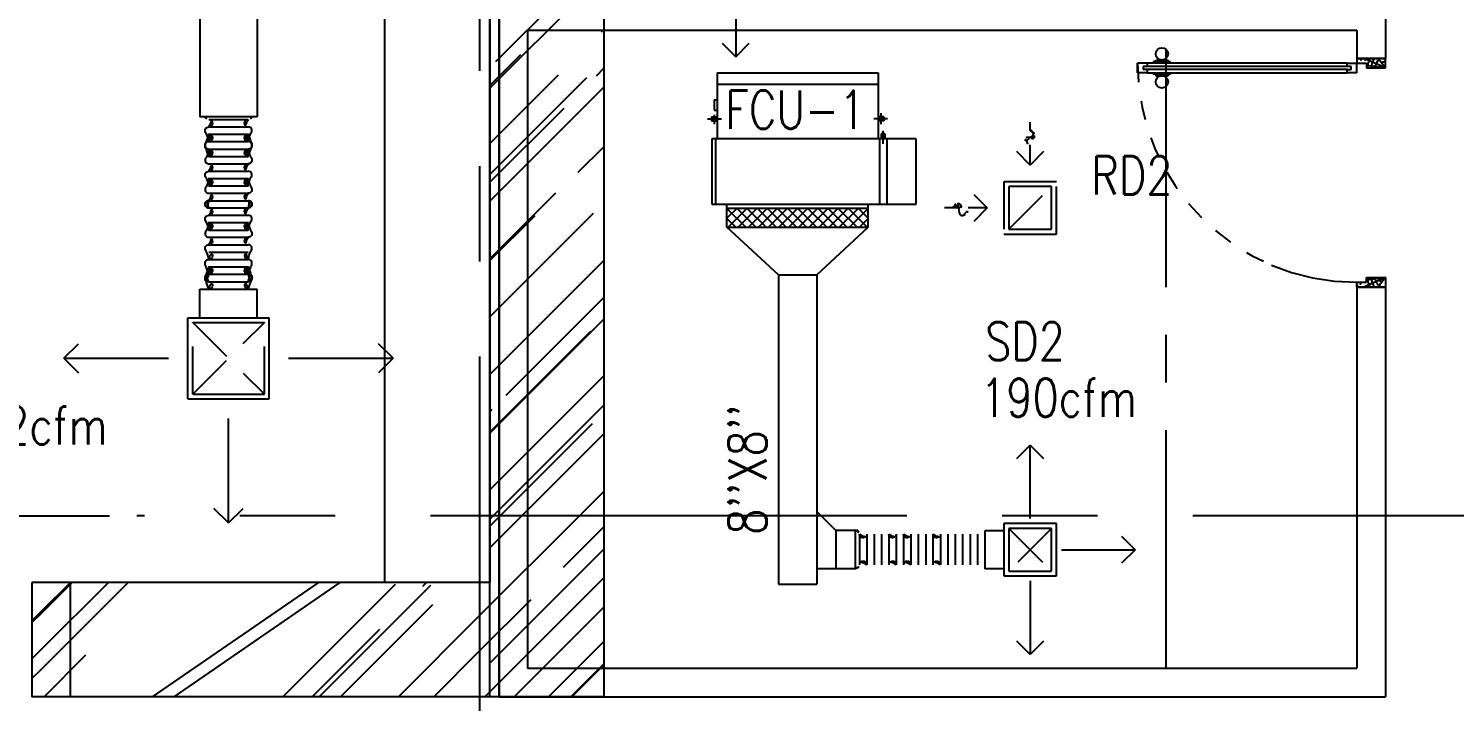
# Model space of a CAD drawing. Extents: x 417866231.7 to 417866328.5, y 43498046.7 to 43498124.2.
# Drawn here: x 417866238.47 to 417866245.95, y 43498063.41 to 43498066.95 of the extents above; entities that cross this region are included whole.
import ezdxf

# ---------------------------------------------------------------- set-up
doc = ezdxf.new("R2010")
doc.units = 0
doc.header["$MEASUREMENT"] = 0
for name, pattern in [('CENTER', [2, 1.25, -0.25, 0.25, -0.25]), ('CENTERX2', [4, 2.5, -0.5, 0.5, -0.5]), ('HIDDEN', [0.375, 0.25, -0.125])]:
    doc.linetypes.add(name, pattern=pattern)
doc.layers.get('0').update_dxf_attribs({"linetype": 'CONTINUOUS'})
for name, color, linetype in [('AXES', 11, 'CENTERX2'), ('AXES1', 11, 'CENTER'), ('COUNTER', 9, 'CONTINUOUS'), ('DOOR', 9, 'CONTINUOUS'), ('DUCT', 6, 'CONTINUOUS'), ('FCU', 6, 'CONTINUOUS'), ('M-AC-FLEX', 7, 'CONTINUOUS'), ('M-EGU.', 2, 'CONTINUOUS'), ('M-TEXT', 2, 'CONTINUOUS'), ('TEXT-A', 2, 'CONTINUOUS'), ('WALL', 9, 'CONTINUOUS')]:
    doc.layers.add(name, color=color, linetype=linetype)
doc.styles.add('ROMANS', font='ROMANS.shx', dxfattribs={"width": 0.6})

# ---------------------------------------------------------------- blocks, each defined once
blk = doc.blocks.new('DOOR100')
at = {"layer": 'DOOR', "color": 7, "linetype": 'ByBlock'}
for p, q in [((-75, 1250), (-75, 1300)), ((-75, 1300), (-25, 1300)), ((-25, 1300), (-75, 1300)), ((-25, 1250), (-25, 1300)), ((-91.2, 1205), (-91.2, 1140.2)), ((-82.2, 1205), (-91.2, 1205)), ((-82.2, 1127.6), (-82.2, 1217.6)), ((-75, 1217.6), (-82.2, 1217.6)), ((-82.2, 1205), (-82.2, 1140.2)), ((-58, 1250), (-75, 1250)), ((-58, 1250), (-58, 1270)), ((-42, 1270), (-58, 1270)), ((-42, 1250), (-42, 1270)), ((-25, 1250), (-42, 1250)), ((-25, 1217.6), (-17.8, 1217.6)), ((-17.8, 1127.6), (-17.8, 1217.6)), ((-17.8, 1205), (-17.8, 1140.2)), ((-17.8, 1205), (-8.8, 1205)), ((-8.8, 1205), (-8.8, 1140.2)), ((-82.2, 1140.2), (-91.2, 1140.2)), ((-75, 1127.6), (-82.2, 1127.6)), ((-25, 1127.6), (-17.8, 1127.6)), ((-17.8, 1140.2), (-8.8, 1140.2)), ((-1200, 0), (-1200, 150)), ((-1200, 150), (-1175, 150)), ((-1200, 150), (-1200, 0)), ((-1175, 150), (-1175, 100)), ((-75, 200), (-58, 200)), ((-75, 150), (-75, 200)), ((-75, 150), (-25, 150)), ((-58, 200), (-58, 180)), ((-58, 180), (-42, 180)), ((-42, 200), (-25, 200)), ((-42, 180), (-42, 200)), ((-25, 200), (-25, 150)), ((0, 150), (-25, 150)), ((-25, 150), (-25, 100)), ((0, 0), (0, 150)), ((0, 150), (0, 0)), ((-1150, 0), (-1200, 113.7)), ((-1175, 100), (-1150, 100)), ((-1150, 0), (-1163.4, 100)), ((-1150, 100), (-1150, 0)), ((-50, 0), (0, 113.7)), ((-50, 100), (-50, 0)), ((-50, 0), (-36.6, 100)), ((-25, 100), (-50, 100)), ((-1150, 0), (-1200, 40.1)), ((-1150, 0), (-1200, 0)), ((-50, 0), (0, 40.1)), ((-50, 0), (0, 0))]:
    blk.add_line(p, q, dxfattribs=at)
at = {"layer": 'DOOR', "linetype": 'ByBlock'}
for p, q in [((-75, 1250), (-75, 200)), ((-58, 200), (-58, 1250)), ((-42, 200), (-42, 1250)), ((-25, 200), (-25, 1250))]:
    blk.add_line(p, q, dxfattribs=at)
at = {"layer": 'DOOR', "color": 7, "linetype": 'ByBlock'}
for centre in [(-123.5, 1172.6), (23.5, 1172.6)]:
    blk.add_circle(centre, 32.4, dxfattribs=at)
at = {"layer": 'DOOR', "linetype": 'HIDDEN', "ltscale": 0.5}
blk.add_arc((-25, 150), 1150, 90, 180, dxfattribs=at)
at = {"layer": 'DOOR', "color": 7, "linetype": 'ByBlock'}
for centre, radius, start, end in [((-1150, 0), 154.4, 103.71423, 108.89471), ((-50, 0), 154.4, 71.10529, 76.28577), ((-1150, 0), 134.4, 100.71998, 111.84015), ((-1150, 0), 94.4, 90, 121.98181), ((-50, 0), 94.4, 58.01819, 90), ((-50, 0), 134.4, 68.15985, 79.28002), ((-50, 0), 114.4, 64.08384, 77.37743), ((-1150, 0), 74.4, 90, 132.22357), ((-1150, 0), 54.4, 90, 156.79262), ((-1150, 0), 34.4, 90, 180), ((-1150, 0), 14.4, 90, 180), ((-50, 0), 74.4, 47.77643, 90), ((-50, 0), 54.4, 23.20738, 90), ((-50, 0), 34.4, 0, 90), ((-50, 0), 14.4, 0, 90)]:
    blk.add_arc(centre, radius, start, end, dxfattribs=at)
blk = doc.blocks.new('*X29')
at = {"color": 0}
for p, q in [((16890.5, -2466.6), (16943.5, -2413.6)), ((16890.5, -2519.6), (16990.5, -2419.6)), ((16990.5, -2565.5), (16890.5, -2465.5)), ((16990.5, -2512.5), (16891.6, -2413.6)), ((16990.5, -2459.4), (16944.6, -2413.6)), ((16890.5, -2572.6), (16990.5, -2472.6)), ((16990.5, -2618.5), (16890.5, -2518.5)), ((16890.5, -2625.7), (16990.5, -2525.7)), ((16990.5, -2671.6), (16890.5, -2571.6)), ((16890.5, -2678.7), (16990.5, -2578.7)), ((16990.5, -2724.6), (16890.5, -2624.6)), ((16890.5, -2731.7), (16990.5, -2631.7)), ((16990.5, -2777.6), (16890.5, -2677.6)), ((16890.5, -2784.8), (16990.5, -2684.8)), ((16990.5, -2830.7), (16890.5, -2730.7)), ((16890.5, -2837.8), (16990.5, -2737.8)), ((16990.5, -2883.7), (16890.5, -2783.7)), ((16890.5, -2890.8), (16990.5, -2790.8)), ((16990.5, -2936.7), (16890.5, -2836.7)), ((16890.5, -2943.9), (16990.5, -2843.9)), ((16990.5, -2989.8), (16890.5, -2889.8)), ((16890.5, -2996.9), (16990.5, -2896.9)), ((16990.5, -3042.8), (16890.5, -2942.8)), ((16890.5, -3049.9), (16990.5, -2949.9)), ((16990.5, -3095.8), (16890.5, -2995.8)), ((16890.5, -3103), (16990.5, -3003)), ((16990.5, -3148.9), (16890.5, -3048.9)), ((16891.5, -3154.9), (16990.5, -3056)), ((16943.5, -3154.9), (16890.5, -3101.9)), ((16944.6, -3154.9), (16990.5, -3109))]:
    blk.add_line(p, q, dxfattribs=at)
blk = doc.blocks.new('WHE06')
at = {"color": 3}
for p, q in [((689, 621.5), (346.1, 621.5)), ((346.1, 621.5), (346.1, 469.1)), ((689, 469.1), (689, 621.5)), ((232.1, 452.2), (232.1, 422.2)), ((232.1, 452.2), (252.1, 452.2)), ((242.1, 472.2), (242.1, 399.5)), ((252.1, 452.2), (252.1, 422.2)), ((321.1, 457.6), (321.1, 437.6)), ((321.1, 457.6), (346.1, 457.6)), ((60.3, -422.2), (60.3, 422.2)), ((212.3, 437.2), (269.1, 437.2)), ((305, 447.6), (373.3, 447.6)), ((321.1, 437.6), (346.1, 437.6)), ((346.1, 430.4), (689, 430.4)), ((811.2, 370.7), (689, 370.7)), ((711.2, -370.7), (711.2, 370.7)), ((811.2, -370.7), (811.2, 370.7)), ((811.2, -370.7), (689, -370.7)), ((141.6, -437.2), (141.6, -422.2)), ((141.6, -437.2), (196.6, -437.2)), ((196.6, -437.2), (196.6, -422.2)), ((221.4, -437.2), (269.1, -437.2)), ((232.1, -452.2), (232.1, -422.2)), ((242.1, -472.2), (242.1, -399.5)), ((252.1, -452.2), (252.1, -422.2)), ((346.1, -430.4), (689, -430.4)), ((232.1, -452.2), (252.1, -452.2))]:
    blk.add_line(p, q, dxfattribs=at)
at = {"color": 6}
for p, q in [((346.1, 469.1), (346.1, -450.8)), ((689, 469.1), (346.1, 469.1)), ((689, -450.8), (689, 469.1)), ((0, -422.2), (0, 422.2)), ((0, 422.2), (346.1, 422.2)), ((0, -422.2), (346.1, -422.2)), ((346.1, -450.8), (689, -450.8))]:
    blk.add_line(p, q, dxfattribs=at)
at = {"color": 11}
blk.add_blockref('*X29', (-16179.3, 2784.3), dxfattribs=at)

msp = doc.modelspace()

# ---------------------------------------------------------------- linework, layer by layer
at = {"layer": 'AXES'}
for p, q in [((417866240.8386, 43498046.7245), (417866240.8386, 43498123.5372)), ((417866232.3944, 43498064.3888), (417866239.0386, 43498064.3888)), ((417866307.0786, 43498064.3888), (417866239.0386, 43498064.3888))]:
    msp.add_line(p, q, dxfattribs=at)
at = {"layer": 'AXES1'}
msp.add_line((417866244.4386, 43498053.5888), (417866244.4386, 43498112.4088), dxfattribs=at)
at = {"layer": 'COUNTER', "linetype": 'ByBlock'}
for p, q in [((417866240.8886, 43498070.4888), (417866240.8886, 43498063.4388)), ((417866240.9386, 43498063.4388), (417866240.9386, 43498070.4888)), ((417866240.9386, 43498063.4388), (417866240.9386, 43498070.4888)), ((417866241.4903, 43498063.4388), (417866241.4903, 43498070.4888)), ((417866240.3386, 43498069.8888), (417866240.3386, 43498064.0388)), ((417866240.8903, 43498067.345), (417866240.8903, 43498064.0388)), ((417866240.8903, 43498066.6333), (417866241.4903, 43498067.2333)), ((417866240.9222, 43498066.7738), (417866241.258, 43498067.1097)), ((417866241.4766, 43498066.93), (417866241.4903, 43498066.9437)), ((417866240.8903, 43498066.6469), (417866241.0534, 43498066.81)), ((417866240.8903, 43498066.3437), (417866241.2503, 43498066.7037)), ((417866240.8903, 43498066.1808), (417866241.3996, 43498066.6901)), ((417866241.4494, 43498066.6992), (417866241.4903, 43498066.74)), ((417866240.8903, 43498066.0405), (417866241.4903, 43498066.6405)), ((417866240.8903, 43498066.14), (417866241.2797, 43498066.5295)), ((417866241.3544, 43498066.1923), (417866241.4903, 43498066.3282)), ((417866240.8903, 43498065.7373), (417866241.2367, 43498066.0837)), ((417866240.8903, 43498065.434), (417866241.4336, 43498065.9773)), ((417866240.8903, 43498065.7282), (417866241.1281, 43498065.966)), ((417866240.8903, 43498065.1308), (417866241.4903, 43498065.7308)), ((417866240.9765, 43498065.0225), (417866241.4903, 43498065.5362)), ((417866240.8903, 43498064.8231), (417866241.4903, 43498065.4231)), ((417866240.8903, 43498064.8276), (417866241.42, 43498065.3574)), ((417866240.8903, 43498064.5244), (417866241.4903, 43498065.1244)), ((417866240.9085, 43498064.3888), (417866241.4903, 43498064.9706)), ((417866240.8903, 43498064.9362), (417866240.9018, 43498064.9478)), ((417866240.9447, 43498064.3888), (417866241.4291, 43498064.8731)), ((417866241.0579, 43498064.3888), (417866241.4903, 43498064.8212)), ((417866241.3611, 43498064.3888), (417866241.4903, 43498064.518)), ((417866241.3611, 43498064.3888), (417866241.4903, 43498064.518)), ((417866240.8403, 43498063.868), (417866241.3611, 43498064.3888)), ((417866240.8403, 43498063.868), (417866241.3611, 43498064.3888)), ((417866240.8903, 43498064.3706), (417866240.9085, 43498064.3888)), ((417866240.8903, 43498064.3344), (417866240.9447, 43498064.3888)), ((417866240.8903, 43498064.2212), (417866241.0579, 43498064.3888)), ((417866241.2775, 43498064.1196), (417866241.4903, 43498064.3325)), ((417866240.895, 43498063.6196), (417866241.4903, 43498064.2148)), ((417866240.8636, 43498063.4388), (417866241.4903, 43498064.0655)), ((417866238.4886, 43498064.0388), (417866238.4886, 43498063.4388)), ((417866240.8903, 43498064.0388), (417866238.4886, 43498064.0388)), ((417866238.5386, 43498063.8782), (417866238.6992, 43498064.0388)), ((417866238.5386, 43498063.6881), (417866238.8893, 43498064.0388)), ((417866238.5386, 43498063.8873), (417866238.6902, 43498064.0388)), ((417866238.5386, 43498063.584), (417866238.9934, 43498064.0388)), ((417866240.3386, 43498064.0388), (417866238.6886, 43498064.0388)), ((417866238.6886, 43498064.0388), (417866238.6886, 43498063.4388)), ((417866239.1216, 43498063.4388), (417866239.9928, 43498064.0388)), ((417866239.2347, 43498063.4388), (417866240.106, 43498064.0388)), ((417866239.8046, 43498063.4388), (417866240.395, 43498064.0291)), ((417866239.9947, 43498063.4388), (417866240.5805, 43498064.0246)), ((417866240.5398, 43498064.0201), (417866240.5585, 43498064.0388)), ((417866240.1079, 43498063.4388), (417866240.5918, 43498063.9228)), ((417866240.8403, 43498063.6825), (417866241.1077, 43498063.9499)), ((417866241.0175, 43498063.4388), (417866241.4903, 43498063.9116)), ((417866238.4886, 43498063.8373), (417866238.5386, 43498063.8873)), ((417866238.4886, 43498063.8282), (417866238.5386, 43498063.8782)), ((417866240.4111, 43498063.4388), (417866240.8403, 43498063.868)), ((417866240.4111, 43498063.4388), (417866240.8403, 43498063.868)), ((417866239.9585, 43498063.4388), (417866240.3135, 43498063.7938)), ((417866238.4886, 43498063.6381), (417866238.5386, 43498063.6881)), ((417866241.1985, 43498063.4388), (417866241.4903, 43498063.7306)), ((417866238.5518, 43498063.4388), (417866238.771, 43498063.658)), ((417866240.5966, 43498063.4388), (417866240.8403, 43498063.6825)), ((417866241.3162, 43498063.4388), (417866241.4903, 43498063.6129)), ((417866238.4886, 43498063.534), (417866238.5386, 43498063.584)), ((417866241.3207, 43498063.4388), (417866241.4903, 43498063.6084)), ((417866241.4903, 43498063.4388), (417866238.4886, 43498063.4388)), ((417866240.8886, 43498063.4388), (417866238.6886, 43498063.4388))]:
    msp.add_line(p, q, dxfattribs=at)
at = {"layer": 'DUCT', "linetype": 'ByBlock'}
for p, q in [((417866239.37, 43498068.4776), (417866239.37, 43498066.4831)), ((417866239.67, 43498068.4776), (417866239.67, 43498066.4831)), ((417866239.67, 43498066.4831), (417866239.37, 43498066.4831)), ((417866242.4051, 43498065.6533), (417866242.1345, 43498065.9033)), ((417866242.6051, 43498065.6533), (417866242.8758, 43498065.9033)), ((417866242.4051, 43498065.6533), (417866242.6051, 43498065.6533)), ((417866242.4051, 43498065.6533), (417866242.4051, 43498064.0303)), ((417866242.6051, 43498065.6533), (417866242.6051, 43498064.0303)), ((417866242.7051, 43498064.312), (417866242.7051, 43498064.112)), ((417866242.4051, 43498064.0303), (417866242.5503, 43498064.0303)), ((417866242.5503, 43498064.0303), (417866242.6051, 43498064.0303))]:
    msp.add_line(p, q, dxfattribs=at)
at = {"layer": 'DUCT'}
for p, q in [((417866242.6051, 43498064.412), (417866242.7051, 43498064.312)), ((417866242.8088, 43498064.312), (417866242.7051, 43498064.312)), ((417866242.8088, 43498064.112), (417866242.8088, 43498064.312)), ((417866242.6051, 43498064.112), (417866242.8088, 43498064.112))]:
    msp.add_line(p, q, dxfattribs=at)
at = {"layer": 'M-AC-FLEX', "color": 11}
for p, q in [((417866239.4158, 43498066.4692), (417866239.6233, 43498066.4692)), ((417866239.4158, 43498066.4692), (417866239.6233, 43498066.4692)), ((417866239.4158, 43498066.4302), (417866239.6233, 43498066.4302)), ((417866239.4158, 43498066.4302), (417866239.6233, 43498066.4302)), ((417866239.4158, 43498066.3919), (417866239.6233, 43498066.3919)), ((417866239.4158, 43498066.3919), (417866239.6233, 43498066.3919)), ((417866239.4158, 43498066.3529), (417866239.6233, 43498066.3529)), ((417866239.4158, 43498066.3529), (417866239.6233, 43498066.3529)), ((417866239.4158, 43498066.3139), (417866239.6233, 43498066.3139)), ((417866239.4158, 43498066.3139), (417866239.6233, 43498066.3139)), ((417866239.4158, 43498066.2749), (417866239.6233, 43498066.2749)), ((417866239.4158, 43498066.2749), (417866239.6233, 43498066.2749)), ((417866239.4158, 43498066.2366), (417866239.6233, 43498066.2366)), ((417866239.4158, 43498066.2366), (417866239.6233, 43498066.2366)), ((417866239.4158, 43498066.1976), (417866239.6233, 43498066.1976)), ((417866239.4158, 43498066.1976), (417866239.6233, 43498066.1976)), ((417866239.4158, 43498066.1593), (417866239.6233, 43498066.1593)), ((417866239.4158, 43498066.1593), (417866239.6233, 43498066.1593)), ((417866239.4158, 43498066.1203), (417866239.6233, 43498066.1203)), ((417866239.4158, 43498066.1203), (417866239.6233, 43498066.1203)), ((417866239.4158, 43498066.082), (417866239.6233, 43498066.082)), ((417866239.4158, 43498066.082), (417866239.6233, 43498066.082)), ((417866239.4158, 43498066.082), (417866239.6233, 43498066.082)), ((417866239.4158, 43498066.082), (417866239.6233, 43498066.082)), ((417866239.4158, 43498066.043), (417866239.6233, 43498066.043)), ((417866239.4158, 43498066.043), (417866239.6233, 43498066.043)), ((417866239.4158, 43498066.043), (417866239.6233, 43498066.043)), ((417866239.4158, 43498066.043), (417866239.6233, 43498066.043)), ((417866239.4158, 43498066.0053), (417866239.6233, 43498066.0053)), ((417866239.4158, 43498066.0053), (417866239.6233, 43498066.0053)), ((417866239.4158, 43498066.0053), (417866239.6233, 43498066.0053)), ((417866239.4158, 43498066.0053), (417866239.6233, 43498066.0053)), ((417866239.4158, 43498065.9663), (417866239.6233, 43498065.9663)), ((417866239.4158, 43498065.9663), (417866239.6233, 43498065.9663)), ((417866239.4158, 43498065.9663), (417866239.6233, 43498065.9663)), ((417866239.4158, 43498065.9663), (417866239.6233, 43498065.9663)), ((417866239.4158, 43498065.928), (417866239.6233, 43498065.928)), ((417866239.4158, 43498065.928), (417866239.6233, 43498065.928)), ((417866239.4158, 43498065.889), (417866239.6233, 43498065.889)), ((417866239.4158, 43498065.889), (417866239.6233, 43498065.889)), ((417866239.4158, 43498065.8507), (417866239.6233, 43498065.8507)), ((417866239.4158, 43498065.8507), (417866239.6233, 43498065.8507)), ((417866239.4158, 43498065.8117), (417866239.6233, 43498065.8117)), ((417866239.4158, 43498065.8117), (417866239.6233, 43498065.8117)), ((417866239.4158, 43498065.7734), (417866239.6233, 43498065.7734)), ((417866239.4158, 43498065.7344), (417866239.6233, 43498065.7344)), ((417866239.4158, 43498065.6954), (417866239.6233, 43498065.6954)), ((417866239.4158, 43498065.6564), (417866239.6233, 43498065.6564)), ((417866239.4158, 43498065.6174), (417866239.6233, 43498065.6174)), ((417866239.4158, 43498065.5784), (417866239.6233, 43498065.5784)), ((417866242.8293, 43498064.2929), (417866242.8293, 43498064.1314)), ((417866242.8293, 43498064.2929), (417866242.8293, 43498064.1314)), ((417866242.8683, 43498064.2929), (417866242.8683, 43498064.1314)), ((417866242.8683, 43498064.2929), (417866242.8683, 43498064.1314)), ((417866242.9066, 43498064.2929), (417866242.9066, 43498064.1314)), ((417866242.9066, 43498064.2929), (417866242.9066, 43498064.1314)), ((417866242.9456, 43498064.2929), (417866242.9456, 43498064.1314)), ((417866242.9456, 43498064.2929), (417866242.9456, 43498064.1314)), ((417866242.9839, 43498064.2929), (417866242.9839, 43498064.1314)), ((417866242.9839, 43498064.2929), (417866242.9839, 43498064.1314)), ((417866243.0229, 43498064.2929), (417866243.0229, 43498064.1314)), ((417866243.0229, 43498064.2929), (417866243.0229, 43498064.1314)), ((417866243.0229, 43498064.2929), (417866243.0229, 43498064.1314)), ((417866243.0229, 43498064.2929), (417866243.0229, 43498064.1314)), ((417866243.0605, 43498064.2929), (417866243.0605, 43498064.1314)), ((417866243.0605, 43498064.2929), (417866243.0605, 43498064.1314)), ((417866243.0605, 43498064.2929), (417866243.0605, 43498064.1314)), ((417866243.0605, 43498064.2929), (417866243.0605, 43498064.1314)), ((417866243.0995, 43498064.2929), (417866243.0995, 43498064.1314)), ((417866243.0995, 43498064.2929), (417866243.0995, 43498064.1314)), ((417866243.1379, 43498064.2929), (417866243.1379, 43498064.1314)), ((417866243.1379, 43498064.2929), (417866243.1379, 43498064.1314)), ((417866243.1769, 43498064.2929), (417866243.1769, 43498064.1314)), ((417866243.1769, 43498064.2929), (417866243.1769, 43498064.1314)), ((417866243.2152, 43498064.2929), (417866243.2152, 43498064.1314)), ((417866243.2152, 43498064.2929), (417866243.2152, 43498064.1314)), ((417866243.2542, 43498064.2929), (417866243.2542, 43498064.1314)), ((417866243.2542, 43498064.2929), (417866243.2542, 43498064.1314)), ((417866243.2925, 43498064.2929), (417866243.2925, 43498064.1314)), ((417866243.3315, 43498064.2929), (417866243.3315, 43498064.1314)), ((417866243.3705, 43498064.2929), (417866243.3705, 43498064.1314)), ((417866243.4095, 43498064.2929), (417866243.4095, 43498064.1314)), ((417866243.4485, 43498064.2929), (417866243.4485, 43498064.1314))]:
    msp.add_line(p, q, dxfattribs=at)
at = {"layer": 'M-AC-FLEX'}
for points in [[(417866239.3971, 43498066.4831, 0.339369), (417866239.4158, 43498066.4692)], [(417866239.6421, 43498066.4831, -0.339369), (417866239.6233, 43498066.4692)], [(417866239.4158, 43498066.2749, 1), (417866239.4158, 43498066.3139, -1), (417866239.4158, 43498066.3529, 1), (417866239.4158, 43498066.3919, -1.018005), (417866239.4158, 43498066.4302)], [(417866239.4158, 43498066.3919, -1), (417866239.4158, 43498066.3529, 1), (417866239.4158, 43498066.3139, -1), (417866239.4158, 43498066.2749, 1.018005), (417866239.4158, 43498066.2366)], [(417866239.6233, 43498066.2749, -1), (417866239.6233, 43498066.3139, 1), (417866239.6233, 43498066.3529, -1), (417866239.6233, 43498066.3919, 1.018005), (417866239.6233, 43498066.4302)], [(417866239.6233, 43498066.3919, 1), (417866239.6233, 43498066.3529, -1), (417866239.6233, 43498066.3139, 1), (417866239.6233, 43498066.2749, -1.018005), (417866239.6233, 43498066.2366)], [(417866239.4158, 43498066.1203, 1), (417866239.4158, 43498066.1593, -1.018005), (417866239.4158, 43498066.1976)], [(417866239.4158, 43498066.1593, -1), (417866239.4158, 43498066.1203, 1.018005), (417866239.4158, 43498066.082)], [(417866239.6233, 43498066.1203, -1), (417866239.6233, 43498066.1593, 1.018005), (417866239.6233, 43498066.1976)], [(417866239.6233, 43498066.1593, 1), (417866239.6233, 43498066.1203, -1.018005), (417866239.6233, 43498066.082)], [(417866239.4152, 43498066.082, 0.008914), (417866239.4158, 43498066.082)], [(417866239.624, 43498066.082, -0.008929), (417866239.6233, 43498066.082)], [(417866239.4158, 43498066.0437, 1.017916), (417866239.4158, 43498066.0053)], [(417866239.4158, 43498066.0437, 1.017916), (417866239.4158, 43498066.0053)], [(417866239.4158, 43498066.0047, -1.017916), (417866239.4158, 43498066.043)], [(417866239.4158, 43498066.0047, -1.017916), (417866239.4158, 43498066.043)], [(417866239.624, 43498066.0437, -1.000002), (417866239.6233, 43498066.0053)], [(417866239.624, 43498066.0437, -1.000002), (417866239.6233, 43498066.0053)], [(417866239.624, 43498066.0047, 1.000002), (417866239.6233, 43498066.043)], [(417866239.624, 43498066.0047, 1.000002), (417866239.6233, 43498066.043)], [(417866239.4158, 43498065.889, 1), (417866239.4158, 43498065.928, -1.018005), (417866239.4158, 43498065.9663)], [(417866239.4152, 43498065.9663, -0.008914), (417866239.4158, 43498065.9663)], [(417866239.6233, 43498065.889, -1), (417866239.6233, 43498065.928, 1.018005), (417866239.6233, 43498065.9663)], [(417866239.624, 43498065.9663, 0.008929), (417866239.6233, 43498065.9663)], [(417866239.4158, 43498065.928, -1), (417866239.4158, 43498065.889, 1.018005), (417866239.4158, 43498065.8507)], [(417866239.6233, 43498065.928, 1), (417866239.6233, 43498065.889, -1.018005), (417866239.6233, 43498065.8507)], [(417866239.4158, 43498065.6564, 1), (417866239.4158, 43498065.6954, -1), (417866239.4158, 43498065.7344, 1), (417866239.4158, 43498065.7734, -1.018005), (417866239.4158, 43498065.8117)], [(417866239.6233, 43498065.6564, -1), (417866239.6233, 43498065.6954, 1), (417866239.6233, 43498065.7344, -1), (417866239.6233, 43498065.7734, 1.018005), (417866239.6233, 43498065.8117)], [(417866239.4158, 43498065.6954, -1), (417866239.4158, 43498065.6564, 1), (417866239.4158, 43498065.6174)], [(417866239.4158, 43498065.6174, -1), (417866239.4158, 43498065.6564)], [(417866239.4158, 43498065.5784, 1), (417866239.4158, 43498065.6174, -1), (417866239.4158, 43498065.6564)], [(417866239.4158, 43498065.6564, 1), (417866239.4158, 43498065.6174)], [(417866239.6233, 43498065.6954, 1), (417866239.6233, 43498065.6564, -1), (417866239.6233, 43498065.6174)], [(417866239.6233, 43498065.5784, -1), (417866239.6233, 43498065.6174, 1), (417866239.6233, 43498065.6564)], [(417866239.6234, 43498065.6174, 1.000001), (417866239.6233, 43498065.6564)], [(417866239.6234, 43498065.6564, -1.000001), (417866239.6233, 43498065.6174)], [(417866242.8088, 43498064.3124, -0.440702), (417866242.8293, 43498064.2929)], [(417866242.9456, 43498064.2929, -1), (417866242.9066, 43498064.2929, 1.018005), (417866242.8683, 43498064.2929)], [(417866242.9066, 43498064.2929, 1), (417866242.9456, 43498064.2929, -1.018005), (417866242.9839, 43498064.2929)], [(417866243.0605, 43498064.2929, 1.017916), (417866243.0222, 43498064.2929)], [(417866243.0229, 43498064.2929, -1.017916), (417866243.0612, 43498064.2929)], [(417866243.1769, 43498064.2929, -1), (417866243.1379, 43498064.2929, 1.018005), (417866243.0995, 43498064.2929)], [(417866243.1379, 43498064.2929, 1), (417866243.1769, 43498064.2929, -1.018005), (417866243.2152, 43498064.2929)], [(417866243.4095, 43498064.2929, -1), (417866243.3705, 43498064.2929, 1), (417866243.3315, 43498064.2929, -1), (417866243.2925, 43498064.2929, 1.018005), (417866243.2542, 43498064.2929)], [(417866243.3705, 43498064.2929, 1), (417866243.4095, 43498064.2929, -1), (417866243.4485, 43498064.2929)], [(417866243.4485, 43498064.2929, 1), (417866243.4095, 43498064.2929)], [(417866243.4875, 43498064.2929, -1), (417866243.4485, 43498064.2929, 1), (417866243.4095, 43498064.2929)], [(417866243.4095, 43498064.2929, -1), (417866243.4485, 43498064.2929)], [(417866242.9456, 43498064.1314, 1), (417866242.9066, 43498064.1314, -1.018005), (417866242.8683, 43498064.1314)], [(417866242.9066, 43498064.1314, -1), (417866242.9456, 43498064.1314, 1.018005), (417866242.9839, 43498064.1314)], [(417866243.1769, 43498064.1314, 1), (417866243.1379, 43498064.1314, -1.018005), (417866243.0995, 43498064.1314)], [(417866243.1379, 43498064.1314, -1), (417866243.1769, 43498064.1314, 1.018005), (417866243.2152, 43498064.1314)], [(417866243.4095, 43498064.1314, 1), (417866243.3705, 43498064.1314, -1), (417866243.3315, 43498064.1314, 1), (417866243.2925, 43498064.1314, -1.018005), (417866243.2542, 43498064.1314)], [(417866243.3705, 43498064.1314, -1), (417866243.4095, 43498064.1314, 1), (417866243.4485, 43498064.1314)], [(417866243.4875, 43498064.1314, 1), (417866243.4485, 43498064.1314, -1), (417866243.4095, 43498064.1314)], [(417866242.8088, 43498064.112, 0.440702), (417866242.8293, 43498064.1314)], [(417866243.0222, 43498064.1307, 1.000002), (417866243.0605, 43498064.1314)], [(417866243.0612, 43498064.1307, -1.000002), (417866243.0229, 43498064.1314)], [(417866243.4485, 43498064.1314, -1.000001), (417866243.4095, 43498064.1314)], [(417866243.4095, 43498064.1314, 1.000001), (417866243.4485, 43498064.1314)]]:
    msp.add_lwpolyline(points, format="xyb", dxfattribs=at)
for centre, start, end in [((417866239.4158, 43498066.4497), 298.43136, 90), ((417866239.4158, 43498066.4497), 270, 61.56864), ((417866239.6233, 43498066.4497), 89.98223, 241.56863), ((417866239.6233, 43498066.4497), 89.98223, 241.56863), ((417866239.6233, 43498066.4497), 118.43137, 270.01777), ((417866239.6233, 43498066.4497), 118.43137, 270.01777), ((417866239.4158, 43498066.2171), 298.43136, 90), ((417866239.4158, 43498066.2171), 270, 61.56864), ((417866239.6233, 43498066.2171), 89.98223, 241.56863), ((417866239.6233, 43498066.2171), 89.98223, 241.56863), ((417866239.6233, 43498066.2171), 118.43137, 270.01777), ((417866239.6233, 43498066.2171), 118.43137, 270.01777), ((417866239.4158, 43498066.0625), 298.43136, 90), ((417866239.4158, 43498066.0625), 298.43136, 90), ((417866239.6233, 43498066.0625), 89.98223, 241.56863), ((417866239.6233, 43498066.0625), 89.98223, 241.56863), ((417866239.6233, 43498066.0625), 89.98223, 241.56863), ((417866239.6233, 43498066.0625), 89.98223, 241.56863), ((417866239.4158, 43498066.0625), 270, 61.56864), ((417866239.4158, 43498066.0625), 270, 61.56864), ((417866239.4158, 43498065.9858), 298.43136, 90), ((417866239.4158, 43498065.9858), 298.43136, 90), ((417866239.6233, 43498066.0625), 118.43137, 270.01777), ((417866239.6233, 43498066.0625), 118.43137, 270.01777), ((417866239.6233, 43498066.0625), 118.43137, 270.01777), ((417866239.6233, 43498066.0625), 118.43137, 270.01777), ((417866239.6233, 43498065.9858), 89.98223, 241.56863), ((417866239.6233, 43498065.9858), 89.98223, 241.56863), ((417866239.6233, 43498065.9858), 89.98223, 241.56863), ((417866239.6233, 43498065.9858), 89.98223, 241.56863), ((417866239.4158, 43498065.9858), 270, 61.56864), ((417866239.4158, 43498065.9858), 270, 61.56864), ((417866239.6233, 43498065.9858), 118.43137, 270.01777), ((417866239.6233, 43498065.9858), 118.43137, 270.01777), ((417866239.6233, 43498065.9858), 118.43137, 270.01777), ((417866239.6233, 43498065.9858), 118.43137, 270.01777), ((417866239.4158, 43498065.8312), 298.43136, 90), ((417866239.4158, 43498065.8312), 270, 61.56864), ((417866239.6233, 43498065.8312), 89.98223, 241.56863), ((417866239.6233, 43498065.8312), 89.98223, 241.56863), ((417866239.6233, 43498065.8312), 118.43137, 270.01777), ((417866239.6233, 43498065.8312), 118.43137, 270.01777), ((417866242.8488, 43498064.2929), 180, 331.56864), ((417866242.8488, 43498064.2929), 208.43136, 0), ((417866243.0034, 43498064.2929), 180, 331.56864), ((417866243.0034, 43498064.2929), 208.43136, 0), ((417866243.0034, 43498064.2929), 326.94541, 0), ((417866243.08, 43498064.2929), 180, 331.56864), ((417866243.08, 43498064.2929), 180, 213.05459), ((417866243.08, 43498064.2929), 208.43136, 0), ((417866243.2347, 43498064.2929), 180, 331.56864), ((417866243.2347, 43498064.2929), 208.43136, 0), ((417866243.0034, 43498064.2929), 326.94541, 331.56864), ((417866243.08, 43498064.2929), 208.43136, 213.05459), ((417866242.8488, 43498064.1314), 28.43137, 180.01777), ((417866242.8488, 43498064.1314), 28.43137, 180.01777), ((417866242.8488, 43498064.1314), 359.98223, 151.56863), ((417866242.8488, 43498064.1314), 359.98223, 151.56863), ((417866243.0034, 43498064.1314), 28.43137, 180.01777), ((417866243.0034, 43498064.1314), 28.43137, 180.01777), ((417866243.0034, 43498064.1314), 359.98223, 151.56863), ((417866243.0034, 43498064.1314), 359.98223, 151.56863), ((417866243.0034, 43498064.1314), 28.43137, 33.05459), ((417866243.0034, 43498064.1314), 359.98223, 33.05459), ((417866243.0034, 43498064.1314), 359.98223, 33.05459), ((417866243.08, 43498064.1314), 28.43137, 180.01777), ((417866243.08, 43498064.1314), 28.43137, 180.01777), ((417866243.08, 43498064.1314), 146.94541, 180.01777), ((417866243.08, 43498064.1314), 146.94541, 180.01777), ((417866243.08, 43498064.1314), 359.98223, 151.56863), ((417866243.08, 43498064.1314), 359.98223, 151.56863), ((417866243.08, 43498064.1314), 146.94541, 151.56863), ((417866243.2347, 43498064.1314), 28.43137, 180.01777), ((417866243.2347, 43498064.1314), 28.43137, 180.01777), ((417866243.2347, 43498064.1314), 359.98223, 151.56863), ((417866243.2347, 43498064.1314), 359.98223, 151.56863)]:
    msp.add_arc(centre, 0.0195, start, end, dxfattribs=at)
at = {"layer": 'M-EGU.'}
for p, q in [((417866242.1801, 43498067.0547), (417866242.1801, 43498066.7985)), ((417866242.1094, 43498066.8692), (417866242.1801, 43498066.7985)), ((417866242.1801, 43498066.7985), (417866242.2508, 43498066.8692)), ((417866243.725, 43498066.4121), (417866243.725, 43498066.4551)), ((417866243.725, 43498066.2301), (417866243.725, 43498066.337)), ((417866243.725, 43498066.2301), (417866243.6543, 43498066.3008)), ((417866243.7957, 43498066.3008), (417866243.725, 43498066.2301)), ((417866243.6125, 43498066.1176), (417866243.6125, 43498065.8926)), ((417866243.8375, 43498066.1176), (417866243.6125, 43498066.1176)), ((417866243.8375, 43498065.8926), (417866243.8375, 43498066.1176)), ((417866243.4293, 43498066.0758), (417866243.5, 43498066.0051)), ((417866243.3193, 43498066.0051), (417866243.275, 43498066.0051)), ((417866243.3552, 43498066.0051), (417866243.3109, 43498066.0051)), ((417866243.5, 43498066.0051), (417866243.3989, 43498066.0051)), ((417866243.5, 43498066.0051), (417866243.4293, 43498065.9344)), ((417866243.6125, 43498065.8926), (417866243.8375, 43498065.8926)), ((417866239.3696, 43498065.4284), (417866239.3696, 43498065.5784)), ((417866239.3696, 43498065.5784), (417866239.6696, 43498065.5784)), ((417866239.6696, 43498065.4284), (417866239.6696, 43498065.5784)), ((417866239.3066, 43498065.4284), (417866239.7326, 43498065.4284)), ((417866239.3066, 43498065.0024), (417866239.3066, 43498065.4284)), ((417866239.7326, 43498065.0024), (417866239.7326, 43498065.4284)), ((417866238.6556, 43498065.2154), (417866238.732, 43498065.2918)), ((417866240.3836, 43498065.2154), (417866240.3072, 43498065.2918)), ((417866238.6556, 43498065.2154), (417866238.732, 43498065.139)), ((417866238.6556, 43498065.2154), (417866239.2041, 43498065.2154)), ((417866239.8351, 43498065.2154), (417866240.3836, 43498065.2154)), ((417866240.3836, 43498065.2154), (417866240.3072, 43498065.139)), ((417866239.3066, 43498065.0024), (417866239.7326, 43498065.0024)), ((417866239.5196, 43498064.3514), (417866239.5196, 43498064.8999)), ((417866243.6543, 43498064.6895), (417866243.725, 43498064.7602)), ((417866243.725, 43498064.7602), (417866243.7957, 43498064.6895)), ((417866243.725, 43498064.374), (417866243.725, 43498064.7602)), ((417866239.5196, 43498064.3514), (417866239.4432, 43498064.4278)), ((417866239.5196, 43498064.3514), (417866239.596, 43498064.4278)), ((417866243.4875, 43498064.3102), (417866243.4875, 43498064.1102)), ((417866243.5875, 43498064.3102), (417866243.4875, 43498064.3102)), ((417866243.4875, 43498064.3102), (417866243.4875, 43498064.1102)), ((417866243.5875, 43498064.3477), (417866243.5875, 43498064.0727)), ((417866243.8625, 43498064.3477), (417866243.5875, 43498064.3477)), ((417866243.8625, 43498064.0727), (417866243.8625, 43498064.3477)), ((417866243.8888, 43498064.2102), (417866244.275, 43498064.2102)), ((417866244.2043, 43498064.2809), (417866244.275, 43498064.2102)), ((417866244.275, 43498064.2102), (417866244.2043, 43498064.1395)), ((417866243.5875, 43498064.1102), (417866243.4875, 43498064.1102)), ((417866243.5875, 43498064.0727), (417866243.8625, 43498064.0727)), ((417866243.725, 43498064.0464), (417866243.725, 43498063.6602)), ((417866243.725, 43498063.6602), (417866243.6543, 43498063.7309)), ((417866243.7957, 43498063.7309), (417866243.725, 43498063.6602))]:
    msp.add_line(p, q, dxfattribs=at)
at = {"layer": 'M-EGU.', "linetype": 'HIDDEN'}
for p, q in [((417866243.5875, 43498066.1426), (417866243.5875, 43498065.8676)), ((417866243.8625, 43498066.1426), (417866243.5875, 43498066.1426)), ((417866243.6125, 43498065.8926), (417866243.8375, 43498066.1176)), ((417866243.8625, 43498065.8676), (417866243.8625, 43498066.1426)), ((417866243.5875, 43498065.8676), (417866243.8625, 43498065.8676)), ((417866239.3316, 43498065.4034), (417866239.7076, 43498065.4034)), ((417866239.3316, 43498065.0274), (417866239.3316, 43498065.4034)), ((417866239.3316, 43498065.4034), (417866239.7076, 43498065.0274)), ((417866239.3316, 43498065.0274), (417866239.7076, 43498065.4034)), ((417866239.7076, 43498065.0274), (417866239.7076, 43498065.4034)), ((417866239.3316, 43498065.0274), (417866239.7076, 43498065.0274)), ((417866243.8375, 43498064.3227), (417866243.6125, 43498064.3227)), ((417866243.6125, 43498064.3227), (417866243.8375, 43498064.0977)), ((417866243.8375, 43498064.3227), (417866243.6125, 43498064.0977)), ((417866243.6125, 43498064.3227), (417866243.6125, 43498064.0977)), ((417866243.8375, 43498064.0977), (417866243.8375, 43498064.3227)), ((417866243.6125, 43498064.0977), (417866243.8375, 43498064.0977))]:
    msp.add_line(p, q, dxfattribs=at)
at = {"layer": 'M-EGU.'}
for points in [[(417866243.725, 43498066.4121, -0.187862), (417866243.7434, 43498066.4008, -0.202645), (417866243.7484, 43498066.3812, -0.616915), (417866243.7233, 43498066.3731, 0.668708), (417866243.6997, 43498066.3635, 0.194285), (417866243.7068, 43498066.3456, 0.186051), (417866243.725, 43498066.337)], [(417866243.3193, 43498066.0051, -0.1324), (417866243.3305, 43498066.0212, -0.15664), (417866243.3459, 43498066.0276, -0.736612), (417866243.3585, 43498065.9961, 0.774232), (417866243.3724, 43498065.9657, 0.203349), (417866243.3935, 43498065.9794, 0.193808), (417866243.3989, 43498066.0051)]]:
    msp.add_lwpolyline(points, format="xyb", dxfattribs=at)
at = {"layer": 'WALL', "linetype": 'ByBlock'}
for p, q in [((417866240.9386, 43498070.4888), (417866240.9386, 43498063.4388)), ((417866240.9386, 43498070.4888), (417866240.9386, 43498063.4388)), ((417866245.5886, 43498068.9888), (417866245.5886, 43498066.7888)), ((417866241.0886, 43498066.9388), (417866241.0886, 43498063.5888)), ((417866241.0886, 43498066.9388), (417866245.4386, 43498066.9388)), ((417866245.4386, 43498066.9388), (417866245.4386, 43498066.7888)), ((417866245.5886, 43498066.7888), (417866245.4386, 43498066.7888)), ((417866245.4386, 43498065.5888), (417866245.4386, 43498063.5888)), ((417866245.5886, 43498065.5888), (417866245.4386, 43498065.5888)), ((417866245.5886, 43498065.5888), (417866245.5886, 43498063.4388)), ((417866241.0886, 43498063.5888), (417866245.4386, 43498063.5888)), ((417866240.9386, 43498063.4388), (417866245.5886, 43498063.4388))]:
    msp.add_line(p, q, dxfattribs=at)

# ---------------------------------------------------------------- block references
at = {"layer": 'DOOR', "color": 0, "linetype": 'ByBlock', "xscale": 0.001000002026557922, "yscale": 0.001000002026557922, "zscale": 0.001, "rotation": 90}
msp.add_blockref('DOOR100', (417866245.5886, 43498066.7898), dxfattribs=at)
at = {"layer": 'FCU', "linetype": 'ByBlock', "xscale": 0.001000002026557922, "yscale": 0.001000002026557922, "zscale": 0.001, "rotation": 270}
msp.add_blockref('WHE06', (417866242.5051, 43498066.7145), dxfattribs=at)

# ---------------------------------------------------------------- texts
at = {"layer": 'M-TEXT', "style": 'ROMANS', "width": 0.8}
for s, p in [('FCU-1', (417866242.1258, 43498066.4208)), ('RD2', (417866244.0464, 43498066.0759)), ('SD2', (417866243.4889, 43498065.205)), ('190cfm', (417866243.4632, 43498064.9086)), ('552cfm', (417866238.0637, 43498064.7629))]:
    msp.add_text(s, height=0.2, dxfattribs=at).set_placement(p)
at = {"layer": 'TEXT-A', "linetype": 'ByBlock', "style": 'ROMANS', "width": 0.8}
msp.add_text("8''X8''", height=0.2, rotation=90, dxfattribs=at).set_placement((417866242.3419, 43498064.2891))

doc.saveas('drawing.dxf')
